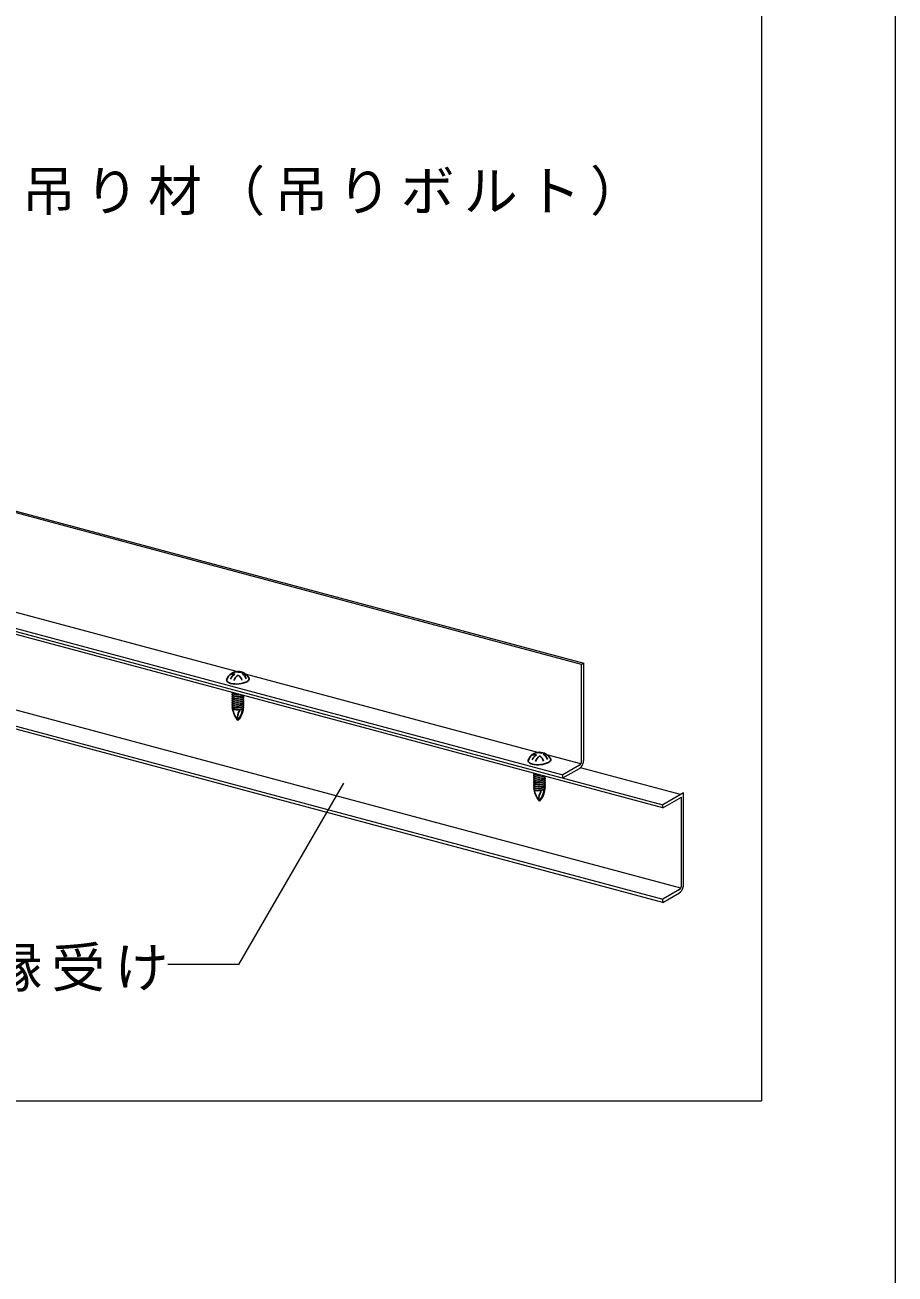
# Model space of a CAD drawing. Units: millimetres on the paper, with parts at other scales. Extents: x -195 to 195, y -140 to 138.
# Drawn here: x 170.81 to 195, y 1.54 to 36.28 of the extents above; entities that cross this region are included whole.
import ezdxf

# ---------------------------------------------------------------- set-up
doc = ezdxf.new("R2010")
doc.units = ezdxf.units.MM
for name, color, linetype, lineweight in [('4-2_野縁受け', 3, 'Continuous', 18), ('4-6_文字', 7, 'Continuous', 18), ('4-B_補強金具・金具・その他', 3, 'Continuous', 18), ('4-C_ビス・アンカーボルト・強調図形', 2, 'Continuous', 25), ('F-2_野縁受け', 3, 'Continuous', 18), ('F-3_野縁', 7, 'Continuous', 18)]:
    doc.layers.add(name, color=color, linetype=linetype, lineweight=lineweight)
doc.styles.add('ＭＳ ゴシック', font='')
doc.styles.get('ＭＳ ゴシック').set_extended_font_data('MS Gothic')

msp = doc.modelspace()

# ---------------------------------------------------------------- linework, layer by layer
at = {"layer": '4-2_野縁受け'}
for p, q in [((188.544, 14.505), (166.737, 20.348)), ((166.822, 20.411), (188.544, 14.59)), ((189.043, 12.268), (166.615, 18.278)), ((166.66, 17.825), (188.544, 11.962)), ((188.544, 11.876), (166.669, 17.737)), ((189.034, 14.873), (186.253, 15.619)), ((189.123, 14.925), (188.544, 14.59)), ((188.544, 14.505), (189.065, 14.805)), ((188.544, 14.505), (188.544, 14.59)), ((189.065, 12.348), (189.065, 14.805)), ((189.123, 12.382), (189.123, 14.925)), ((189.007, 12.229), (188.544, 11.962)), ((188.544, 11.876), (189.007, 12.143)), ((188.544, 11.876), (188.544, 11.962))]:
    msp.add_line(p, q, dxfattribs=at)
for centre, radius, start, end in [((188.974, 12.286), 0.0654, 300.0736, 305.3261), ((188.968, 12.295), 0.0769, 305.318, 310.036), ((188.96, 12.305), 0.0893, 310.0284, 314.296), ((188.951, 12.314), 0.102, 314.2893, 318.1833), ((188.941, 12.323), 0.116, 318.1774, 321.7653), ((188.912, 12.294), 0.179, 310.0284, 314.296), ((188.93, 12.331), 0.129, 321.7602, 325.1003), ((188.92, 12.338), 0.141, 325.096, 328.2385), ((188.894, 12.313), 0.205, 314.2893, 318.1833), ((188.911, 12.344), 0.152, 328.2347, 331.2234), ((188.903, 12.349), 0.162, 331.22, 334.0933), ((188.874, 12.331), 0.232, 318.1774, 321.7653), ((188.896, 12.352), 0.169, 334.0902, 336.8823), ((188.892, 12.353), 0.173, 336.8795, 339.6222), ((188.89, 12.354), 0.175, 339.6194, 342.3426), ((188.853, 12.347), 0.258, 321.7602, 325.1003), ((188.891, 12.354), 0.174, 342.3399, 345.0729), ((188.895, 12.353), 0.171, 345.07, 347.8424), ((188.901, 12.352), 0.164, 347.8394, 350.6821), ((188.909, 12.35), 0.156, 350.6788, 353.6251), ((188.92, 12.349), 0.145, 353.6215, 356.7085), ((188.932, 12.348), 0.133, 356.7043, 359.9736), ((188.833, 12.362), 0.283, 325.096, 328.2385), ((188.814, 12.373), 0.305, 328.2347, 331.2234), ((188.798, 12.382), 0.323, 331.22, 334.0933), ((188.785, 12.388), 0.338, 334.0902, 336.8823), ((188.777, 12.392), 0.347, 336.8795, 339.6222), ((188.773, 12.393), 0.35, 339.6194, 342.3426), ((188.775, 12.393), 0.349, 342.3399, 345.0729), ((188.782, 12.391), 0.341, 345.07, 347.8424), ((188.795, 12.388), 0.329, 347.8394, 350.6821), ((188.812, 12.385), 0.311, 350.6788, 353.6251), ((188.856, 12.382), 0.267, 356.7043, 359.9736), ((188.833, 12.383), 0.29, 353.6215, 356.7085), ((188.942, 12.257), 0.131, 300.0736, 305.3261), ((188.928, 12.275), 0.154, 305.318, 310.036)]:
    msp.add_arc(centre, radius, start, end, dxfattribs=at)
at = {"layer": '4-6_文字'}
for p, q in [((179.665, 15.193), (176.75, 10.144)), ((176.75, 10.144), (174.783, 10.144))]:
    msp.add_line(p, q, dxfattribs=at)
at = {"layer": '4-B_補強金具・金具・その他'}
for p, q in [((186.287, 18.493), (167.659, 23.484)), ((167.717, 23.517), (186.345, 18.526)), ((176.69, 18.293), (168.558, 20.472)), ((186.345, 18.526), (186.287, 18.493)), ((186.287, 15.807), (186.287, 18.493)), ((186.345, 15.84), (186.345, 18.526)), ((185.073, 16.046), (176.941, 18.225)), ((186.265, 15.727), (185.324, 15.979)), ((186.23, 15.688), (185.766, 15.42)), ((185.766, 15.335), (186.23, 15.602)), ((185.766, 15.335), (185.766, 15.42))]:
    msp.add_line(p, q, dxfattribs=at)
msp.add_lwpolyline([(167.601, 20.679), (167.138, 20.412), (185.766, 15.42)], dxfattribs=at)
for centre, radius, start, end in [((186.197, 15.744), 0.0654, 300.0736, 305.3261), ((186.19, 15.754), 0.0769, 305.318, 310.036), ((186.182, 15.763), 0.0893, 310.0284, 314.296), ((186.173, 15.773), 0.102, 314.2893, 318.1833), ((186.163, 15.782), 0.116, 318.1774, 321.7653), ((186.153, 15.79), 0.129, 321.7602, 325.1003), ((186.143, 15.797), 0.141, 325.096, 328.2385), ((186.116, 15.772), 0.205, 314.2893, 318.1833), ((186.133, 15.803), 0.152, 328.2347, 331.2234), ((186.125, 15.807), 0.162, 331.22, 334.0933), ((186.096, 15.79), 0.232, 318.1774, 321.7653), ((186.119, 15.81), 0.169, 334.0902, 336.8823), ((186.114, 15.812), 0.173, 336.8795, 339.6222), ((186.113, 15.813), 0.175, 339.6194, 342.3426), ((186.076, 15.806), 0.258, 321.7602, 325.1003), ((186.114, 15.812), 0.174, 342.3399, 345.0729), ((186.117, 15.811), 0.171, 345.07, 347.8424), ((186.123, 15.81), 0.164, 347.8394, 350.6821), ((186.142, 15.808), 0.145, 353.6215, 356.7085), ((186.132, 15.809), 0.156, 350.6788, 353.6251), ((186.154, 15.807), 0.133, 356.7043, 359.9736), ((186.056, 15.82), 0.283, 325.096, 328.2385), ((186.037, 15.832), 0.305, 328.2347, 331.2234), ((186.021, 15.841), 0.323, 331.22, 334.0933), ((186.008, 15.847), 0.338, 334.0902, 336.8823), ((185.999, 15.851), 0.347, 336.8795, 339.6222), ((185.996, 15.852), 0.35, 339.6194, 342.3426), ((185.998, 15.851), 0.349, 342.3399, 345.0729), ((186.005, 15.849), 0.341, 345.07, 347.8424), ((186.017, 15.847), 0.329, 347.8394, 350.6821), ((186.034, 15.844), 0.311, 350.6788, 353.6251), ((186.055, 15.842), 0.29, 353.6215, 356.7085), ((186.079, 15.84), 0.267, 356.7043, 359.9736), ((186.164, 15.715), 0.131, 300.0736, 305.3261), ((186.151, 15.734), 0.154, 305.318, 310.036), ((186.135, 15.753), 0.179, 310.0284, 314.296)]:
    msp.add_arc(centre, radius, start, end, dxfattribs=at)
at = {"layer": '4-C_ビス・アンカーボルト・強調図形'}
for centre, radius, start, end in [((176.503, 18.05), 0.0839, 149.1963, 182.6544), ((176.73, 17.971), 0.324, 89.7212, 160.7831), ((176.83, 17.948), 0.333, 123.5456, 156.0995), ((176.613, 17.988), 0.24, 82.2059, 110.6385), ((176.93, 17.925), 0.332, 125.8365, 159.3623), ((176.697, 18.013), 0.273, 74.6276, 95.381), ((176.739, 17.971), 0.325, 57.5758, 91.8311), ((176.613, 17.988), 0.24, 15.1248, 59.3645), ((176.83, 17.948), 0.333, 93.1488, 100.5627), ((176.93, 17.925), 0.332, 97.8228, 105.8117), ((176.697, 18.013), 0.273, 17.5552, 58.363), ((176.73, 17.943), 0.353, 26.5462, 58.8996), ((176.992, 18.091), 0.0548, 326.649, 9.4191), ((176.461, 18.05), 0.0416, 185.2295, 230.6299), ((176.608, 18.239), 0.282, 231.876, 255.5219), ((176.595, 18.181), 0.222, 254.9207, 255.0793), ((176.695, 18.616), 0.668, 256.4175, 295.1932), ((176.89, 18.174), 0.186, 298.9932, 322.6818), ((176.617, 17.707), 0.0419, 173.4765, 182.6544), ((176.596, 17.707), 0.0208, 185.2295, 230.6299), ((176.617, 17.653), 0.0419, 149.1963, 182.6544), ((176.596, 17.653), 0.0208, 185.2295, 230.6299), ((176.617, 17.6), 0.0419, 149.1963, 182.6544), ((176.596, 17.6), 0.0208, 185.2295, 230.6299), ((176.617, 17.546), 0.0419, 149.1963, 182.6544), ((176.596, 17.546), 0.0208, 185.2295, 230.6299), ((176.617, 17.492), 0.0419, 149.1963, 182.6544), ((176.596, 17.492), 0.0208, 185.2295, 230.6299), ((176.617, 17.439), 0.0419, 149.1963, 182.6544), ((176.596, 17.439), 0.0208, 185.2295, 230.6299), ((176.617, 17.385), 0.0419, 149.1963, 182.6544), ((176.596, 17.385), 0.0208, 185.2295, 230.6299), ((176.651, 17.63), 0.0828, 137.8633, 147.4363), ((176.651, 17.576), 0.0828, 137.8633, 147.4363), ((176.651, 17.523), 0.0828, 137.8633, 147.4363), ((176.651, 17.469), 0.0828, 137.8633, 147.4363), ((176.651, 17.416), 0.0828, 137.8633, 147.4363), ((176.651, 17.362), 0.0828, 137.8633, 147.4363), ((176.67, 17.801), 0.141, 231.876, 255.5219), ((176.67, 17.748), 0.141, 231.876, 255.5219), ((176.67, 17.694), 0.141, 231.876, 255.5219), ((176.67, 17.641), 0.141, 231.876, 255.5219), ((176.67, 17.587), 0.141, 231.876, 255.5219), ((176.67, 17.534), 0.141, 231.876, 255.5219), ((176.67, 17.48), 0.141, 231.876, 255.5219), ((176.713, 17.99), 0.334, 256.4175, 279.3456), ((176.713, 17.936), 0.334, 256.4175, 295.1932), ((176.713, 17.883), 0.334, 256.4175, 295.1932), ((176.713, 17.829), 0.334, 256.4175, 295.1932), ((176.713, 17.775), 0.334, 256.4175, 295.1932), ((176.713, 17.722), 0.334, 256.4175, 295.1932), ((176.81, 17.662), 0.0931, 298.9932, 322.6818), ((176.81, 17.608), 0.0931, 298.9932, 322.6818), ((176.81, 17.555), 0.0931, 298.9932, 322.6818), ((176.81, 17.501), 0.0931, 298.9932, 322.6818), ((176.81, 17.447), 0.0931, 298.9932, 322.6818), ((176.799, 17.495), 0.124, 50.9955, 52.9494), ((176.799, 17.441), 0.124, 50.9955, 52.9494), ((176.799, 17.387), 0.124, 50.9955, 52.9494), ((176.799, 17.334), 0.124, 50.9955, 52.9494), ((176.799, 17.28), 0.124, 50.9955, 52.9494), ((176.852, 17.564), 0.0372, 18.3262, 46.8176), ((176.852, 17.511), 0.0372, 18.3262, 46.8176), ((176.852, 17.457), 0.0372, 18.3262, 46.8176), ((176.852, 17.403), 0.0372, 18.3262, 46.8176), ((176.852, 17.35), 0.0372, 18.3262, 46.8176), ((176.862, 17.62), 0.0274, 326.649, 19.3447), ((176.862, 17.567), 0.0274, 326.649, 19.3447), ((176.862, 17.513), 0.0274, 326.649, 19.3447), ((176.862, 17.46), 0.0274, 326.649, 19.3447), ((176.862, 17.406), 0.0274, 326.649, 19.3447), ((176.617, 17.332), 0.0419, 149.1963, 182.6544), ((176.596, 17.332), 0.0208, 185.2295, 230.6299), ((176.617, 17.278), 0.0419, 149.1963, 182.6544), ((176.596, 17.278), 0.0208, 185.2295, 230.6299), ((176.651, 17.309), 0.0828, 137.8633, 147.4363), ((176.651, 17.255), 0.0828, 137.8633, 147.4363), ((176.67, 17.426), 0.141, 231.876, 255.5219), ((176.67, 17.373), 0.141, 231.876, 255.5219), ((177.341, 17.407), 0.771, 190.9839, 217.7254), ((176.713, 17.668), 0.334, 256.4175, 295.1932), ((176.713, 17.615), 0.334, 256.4175, 295.1932), ((176.713, 17.561), 0.334, 256.4175, 295.1932), ((177.044, 17.021), 0.325, 143.3847, 190.4098), ((176.324, 17.317), 0.558, 316.8682, 356.1779), ((176.257, 17.321), 0.606, 322.9568, 352.7659), ((176.81, 17.394), 0.0931, 298.9932, 322.6818), ((176.81, 17.34), 0.0931, 298.9932, 322.6818), ((176.799, 17.227), 0.124, 50.9955, 52.9494), ((176.852, 17.296), 0.0372, 18.3262, 46.8176), ((176.862, 17.352), 0.0274, 326.649, 19.3447), ((176.862, 17.299), 0.0274, 326.649, 19.3447), ((185.113, 15.725), 0.324, 89.7212, 160.7831), ((185.213, 15.702), 0.333, 123.5456, 156.0995), ((184.996, 15.742), 0.24, 82.2059, 110.6385), ((185.079, 15.767), 0.273, 74.6276, 95.381), ((185.121, 15.725), 0.325, 57.5758, 91.8311), ((185.213, 15.702), 0.333, 93.1488, 100.5627), ((185.313, 15.679), 0.332, 97.8228, 105.8117), ((185.079, 15.767), 0.273, 17.5552, 58.363), ((185.113, 15.697), 0.353, 26.5462, 58.8996), ((184.886, 15.804), 0.0839, 149.1963, 182.6544), ((184.844, 15.804), 0.0416, 185.2295, 230.6299), ((184.991, 15.993), 0.282, 231.876, 255.5219), ((184.978, 15.934), 0.222, 254.9207, 255.0793), ((185.078, 16.37), 0.668, 256.4175, 295.1932), ((185.313, 15.679), 0.332, 125.8365, 159.3623), ((184.996, 15.742), 0.24, 15.1248, 59.3645), ((185.272, 15.928), 0.186, 298.9932, 322.6818), ((185.375, 15.845), 0.0548, 326.649, 9.4191), ((185, 15.461), 0.0419, 173.4765, 182.6544), ((184.979, 15.46), 0.0208, 185.2295, 230.6299), ((185, 15.407), 0.0419, 149.1963, 182.6544), ((184.979, 15.407), 0.0208, 185.2295, 230.6299), ((185, 15.353), 0.0419, 149.1963, 182.6544), ((184.979, 15.353), 0.0208, 185.2295, 230.6299), ((185, 15.3), 0.0419, 149.1963, 182.6544), ((184.979, 15.3), 0.0208, 185.2295, 230.6299), ((185.034, 15.384), 0.0828, 137.8633, 147.4363), ((185.034, 15.33), 0.0828, 137.8633, 147.4363), ((185.034, 15.277), 0.0828, 137.8633, 147.4363), ((185.053, 15.555), 0.141, 231.876, 255.5219), ((185.053, 15.502), 0.141, 231.876, 255.5219), ((185.053, 15.448), 0.141, 231.876, 255.5219), ((185.096, 15.744), 0.334, 256.4175, 279.3456), ((185.096, 15.69), 0.334, 256.4175, 295.1932), ((185.096, 15.636), 0.334, 256.4175, 295.1932), ((185.193, 15.415), 0.0931, 298.9932, 322.6818), ((185.193, 15.362), 0.0931, 298.9932, 322.6818), ((185.182, 15.248), 0.124, 50.9955, 52.9494), ((185.182, 15.195), 0.124, 50.9955, 52.9494), ((185.235, 15.318), 0.0372, 18.3262, 46.8176), ((185.235, 15.264), 0.0372, 18.3262, 46.8176), ((185.244, 15.374), 0.0274, 326.649, 19.3447), ((185.244, 15.321), 0.0274, 326.649, 19.3447), ((185, 15.246), 0.0419, 149.1963, 182.6544), ((184.979, 15.246), 0.0208, 185.2295, 230.6299), ((185, 15.193), 0.0419, 149.1963, 182.6544), ((184.979, 15.193), 0.0208, 185.2295, 230.6299), ((185, 15.139), 0.0419, 149.1963, 182.6544), ((184.979, 15.139), 0.0208, 185.2295, 230.6299), ((185, 15.086), 0.0419, 149.1963, 182.6544), ((184.979, 15.085), 0.0208, 185.2295, 230.6299), ((185, 15.032), 0.0419, 149.1963, 182.6544), ((184.979, 15.032), 0.0208, 185.2295, 230.6299), ((185.034, 15.223), 0.0828, 137.8633, 147.4363), ((185.034, 15.17), 0.0828, 137.8633, 147.4363), ((185.034, 15.116), 0.0828, 137.8633, 147.4363), ((185.034, 15.062), 0.0828, 137.8633, 147.4363), ((185.034, 15.009), 0.0828, 137.8633, 147.4363), ((185.053, 15.395), 0.141, 231.876, 255.5219), ((185.053, 15.341), 0.141, 231.876, 255.5219), ((185.053, 15.287), 0.141, 231.876, 255.5219), ((185.053, 15.234), 0.141, 231.876, 255.5219), ((185.053, 15.18), 0.141, 231.876, 255.5219), ((185.053, 15.127), 0.141, 231.876, 255.5219), ((185.724, 15.16), 0.771, 190.9839, 217.7254), ((185.096, 15.583), 0.334, 256.4175, 295.1932), ((185.096, 15.529), 0.334, 256.4175, 295.1932), ((185.096, 15.476), 0.334, 256.4175, 295.1932), ((185.096, 15.422), 0.334, 256.4175, 295.1932), ((185.096, 15.369), 0.334, 256.4175, 295.1932), ((185.096, 15.315), 0.334, 256.4175, 295.1932), ((185.427, 14.775), 0.325, 143.3847, 190.4098), ((184.707, 15.071), 0.558, 316.8682, 356.1779), ((184.64, 15.075), 0.606, 322.9568, 352.7659), ((185.193, 15.308), 0.0931, 298.9932, 322.6818), ((185.193, 15.255), 0.0931, 298.9932, 322.6818), ((185.193, 15.201), 0.0931, 298.9932, 322.6818), ((185.193, 15.148), 0.0931, 298.9932, 322.6818), ((185.193, 15.094), 0.0931, 298.9932, 322.6818), ((185.182, 15.141), 0.124, 50.9955, 52.9494), ((185.182, 15.088), 0.124, 50.9955, 52.9494), ((185.182, 15.034), 0.124, 50.9955, 52.9494), ((185.182, 14.98), 0.124, 50.9955, 52.9494), ((185.235, 15.211), 0.0372, 18.3262, 46.8176), ((185.235, 15.157), 0.0372, 18.3262, 46.8176), ((185.235, 15.104), 0.0372, 18.3262, 46.8176), ((185.235, 15.05), 0.0372, 18.3262, 46.8176), ((185.244, 15.267), 0.0274, 326.649, 19.3447), ((185.244, 15.213), 0.0274, 326.649, 19.3447), ((185.244, 15.16), 0.0274, 326.649, 19.3447), ((185.244, 15.106), 0.0274, 326.649, 19.3447), ((185.244, 15.053), 0.0274, 326.649, 19.3447)]:
    msp.add_arc(centre, radius, start, end, dxfattribs=at)
at = {"layer": 'F-2_野縁受け'}
for p in [(191.29, 62.182), (2.29, 6.358)]:
    msp.add_line(p, (191.29, 6.358), dxfattribs=at)
at = {"layer": 'F-3_野縁', "color": 3}
msp.add_lwpolyline([(-195, 137.5), (195, 137.5), (195, -137.5)], dxfattribs=at)

# ---------------------------------------------------------------- texts
at = {"layer": '4-6_文字', "char_height": 1.1, "attachment_point": 7, "style": 'ＭＳ ゴシック'}
for s, insert in [('\\T1.17;吊り材（吊りボルト）', (170.722, 30.966)), ('\\T1.17;野縁受け', (168.033, 9.394))]:
    msp.add_mtext(s, dxfattribs=dict(at, insert=insert))

doc.saveas('drawing.dxf')
